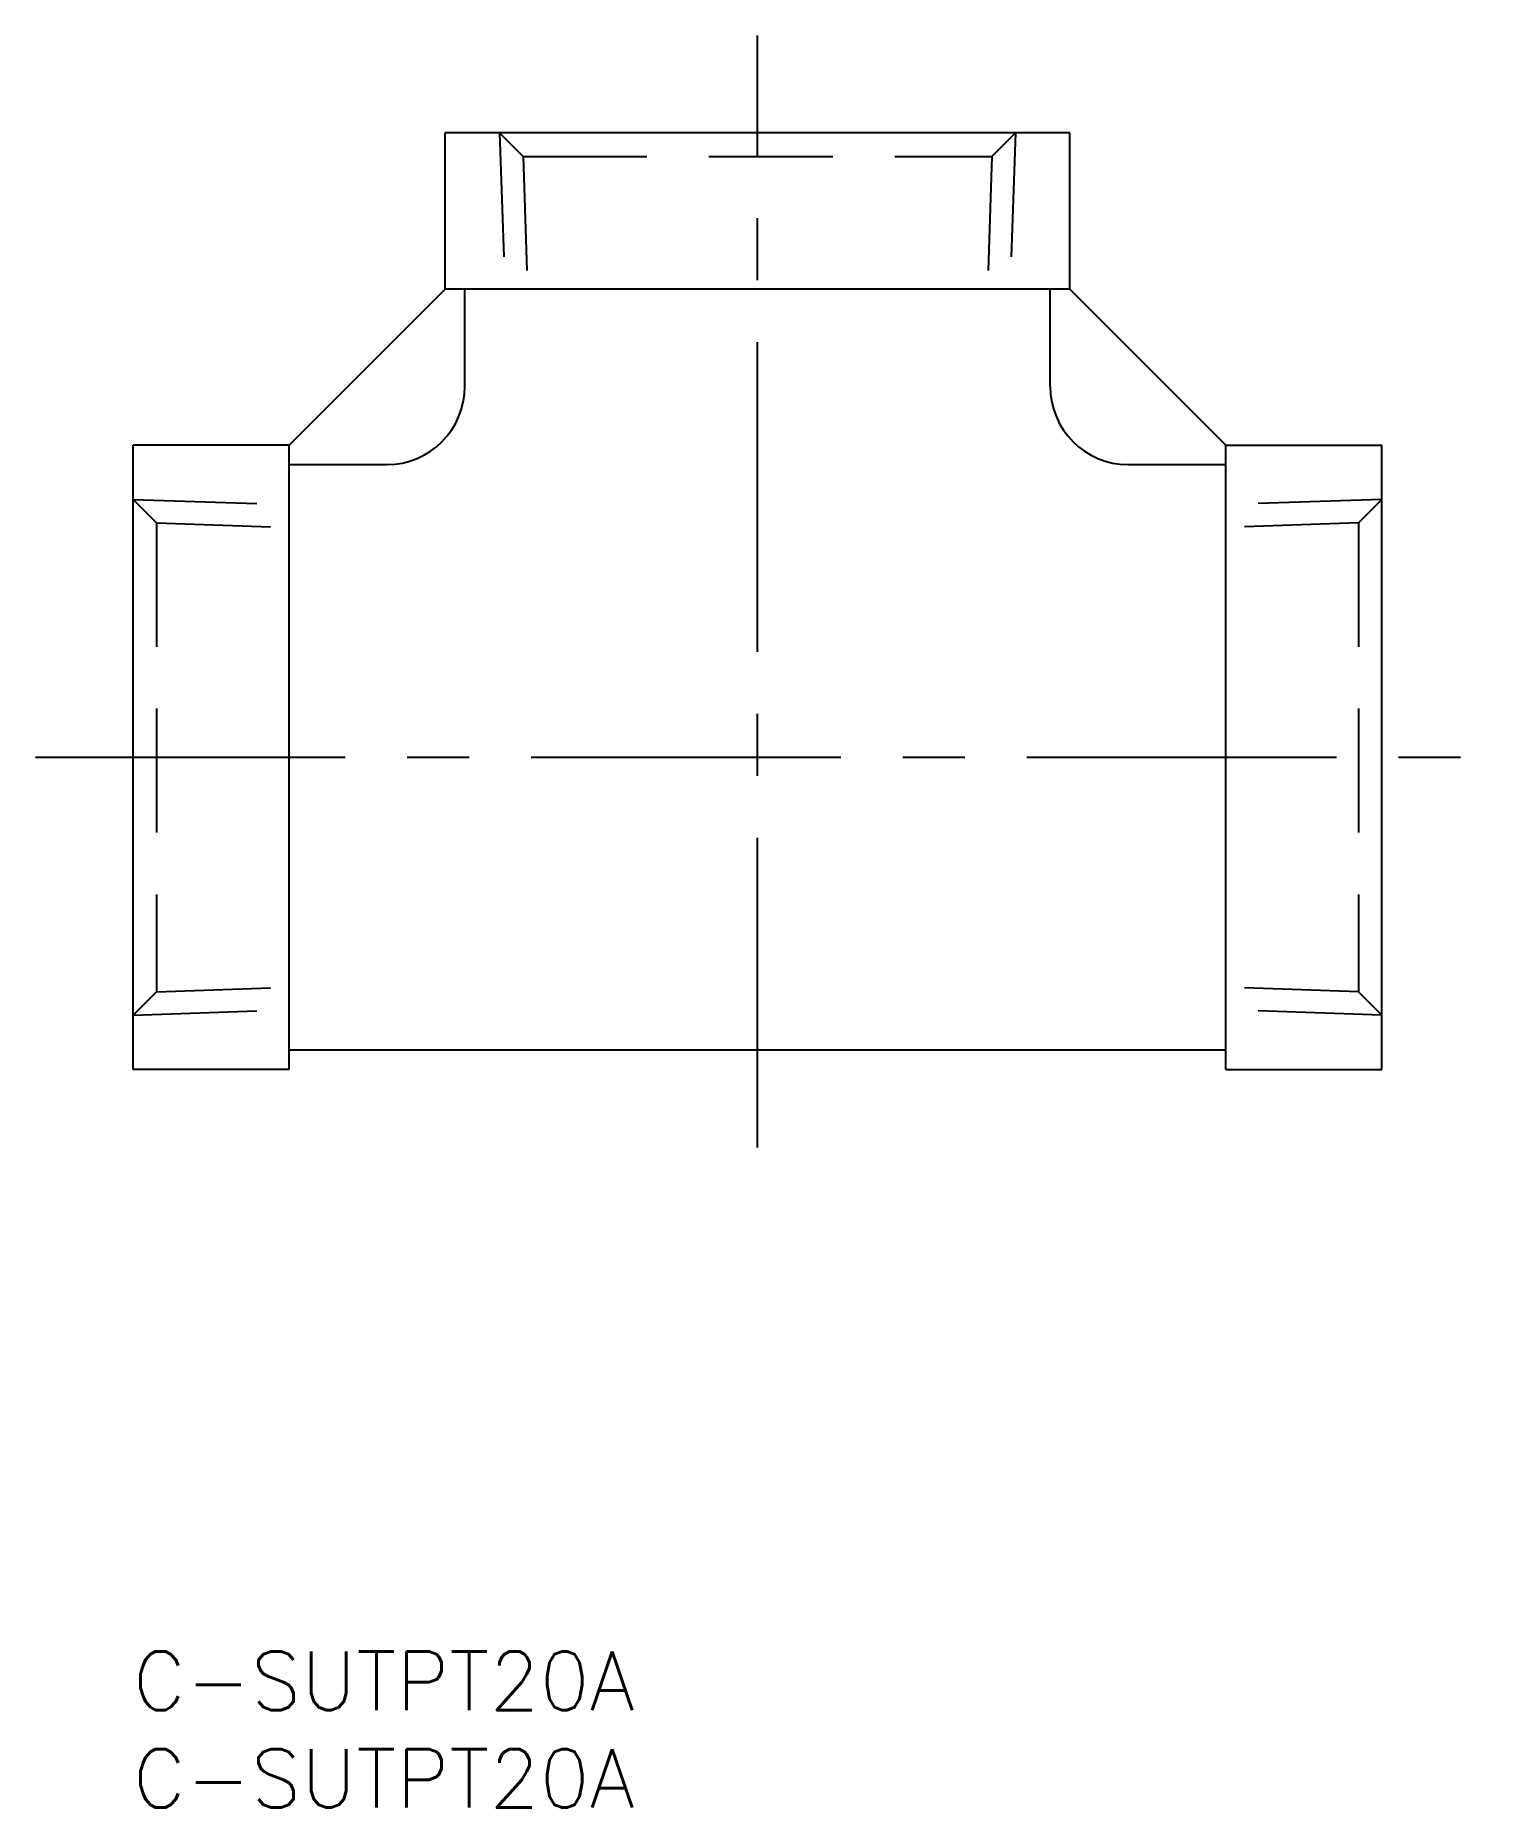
# Model space of a CAD drawing. Extents: x -5 to 69, y -8 to 82.8.
import ezdxf

# ---------------------------------------------------------------- set-up
doc = ezdxf.new("R2010")
doc.units = 0
doc.header["$LTSCALE"] = 0.5
doc.linetypes.add('CENTER', pattern=[50.8, 31.75, -6.35, 6.35, -6.35])
doc.linetypes.add('DASHED', pattern=[19.05, 12.7, -6.35])
doc.layers.get('0').update_dxf_attribs({"linetype": 'CONTINUOUS'})
doc.layers.add('CENTER', color=1, linetype='CENTER')
doc.styles.get("Standard").update_dxf_attribs({"font": 'txt.shx', "height": 3, "bigfont": 'bigfont.shx'})

# ---------------------------------------------------------------- blocks, each defined once
blk = doc.blocks.new('*U14')
at = {"color": 7, "linetype": 'CONTINUOUS'}
blk.add_text('C-SUTPT20A', height=3, dxfattribs=at).set_placement((0, -3))
blk = doc.blocks.new('*U15')
at = {"color": 7, "linetype": 'CONTINUOUS'}
blk.add_text('C-SUTPT20A', height=3, dxfattribs=at).set_placement((0, -8))

msp = doc.modelspace()

# ---------------------------------------------------------------- linework, layer by layer
at = {"color": 7, "linetype": 'CONTINUOUS'}
for p, q in [((16, 69.839), (16, 77.839)), ((48, 77.839), (16, 77.839)), ((48, 69.839), (48, 77.839)), ((8, 61.839), (16, 69.839)), ((48, 69.839), (16, 69.839)), ((17, 64.839), (17, 69.839)), ((47, 64.839), (47, 69.839)), ((48, 69.839), (56, 61.839)), ((8, 61.839), (0, 61.839)), ((0, 29.839), (0, 61.839)), ((8, 29.839), (8, 61.839)), ((56, 61.839), (64, 61.839)), ((56, 29.839), (56, 61.839)), ((64, 29.839), (64, 61.839)), ((8, 60.839), (13, 60.839)), ((51, 60.839), (56, 60.839)), ((8, 30.839), (56, 30.839)), ((8, 29.839), (0, 29.839)), ((56, 29.839), (64, 29.839))]:
    msp.add_line(p, q, dxfattribs=at)
at = {"color": 3, "linetype": 'DASHED'}
for p, q in [((18.78, 77.839), (19.026, 70.789)), ((19.984, 76.635), (18.78, 77.839)), ((44.016, 76.635), (45.22, 77.839)), ((45.22, 77.839), (44.974, 70.789)), ((19.984, 76.635), (20.188, 70.789)), ((19.984, 76.635), (44.016, 76.635)), ((44.016, 76.635), (43.812, 70.789)), ((0, 59.059), (7.05, 58.813)), ((1.204, 57.855), (0, 59.059)), ((64, 59.059), (56.95, 58.813)), ((62.796, 57.855), (64, 59.059)), ((1.204, 57.855), (7.05, 57.651)), ((1.204, 57.855), (1.204, 33.822)), ((62.796, 57.855), (56.95, 57.651)), ((62.796, 57.855), (62.796, 33.822)), ((1.204, 33.822), (0, 32.618)), ((1.204, 33.822), (7.05, 34.026)), ((62.796, 33.822), (56.95, 34.026)), ((62.796, 33.822), (64, 32.618)), ((0, 32.618), (7.05, 32.864)), ((64, 32.618), (56.95, 32.864))]:
    msp.add_line(p, q, dxfattribs=at)
at = {"color": 7, "linetype": 'CONTINUOUS'}
for centre, start, end in [((13, 64.839), 270, 0), ((51, 64.839), 180, 270)]:
    msp.add_arc(centre, 4, start, end, dxfattribs=at)
at = {"layer": 'CENTER', "color": 1, "linetype": 'CENTER'}
for p, q in [((32, 25.839), (32, 82.839)), ((-5, 45.839), (69, 45.839))]:
    msp.add_line(p, q, dxfattribs=at)

# ---------------------------------------------------------------- block references
at = {"color": 7, "linetype": 'CONTINUOUS'}
for name in ['*U14', '*U15']:
    msp.add_blockref(name, (0, 0), dxfattribs=at)

doc.saveas('drawing.dxf')
